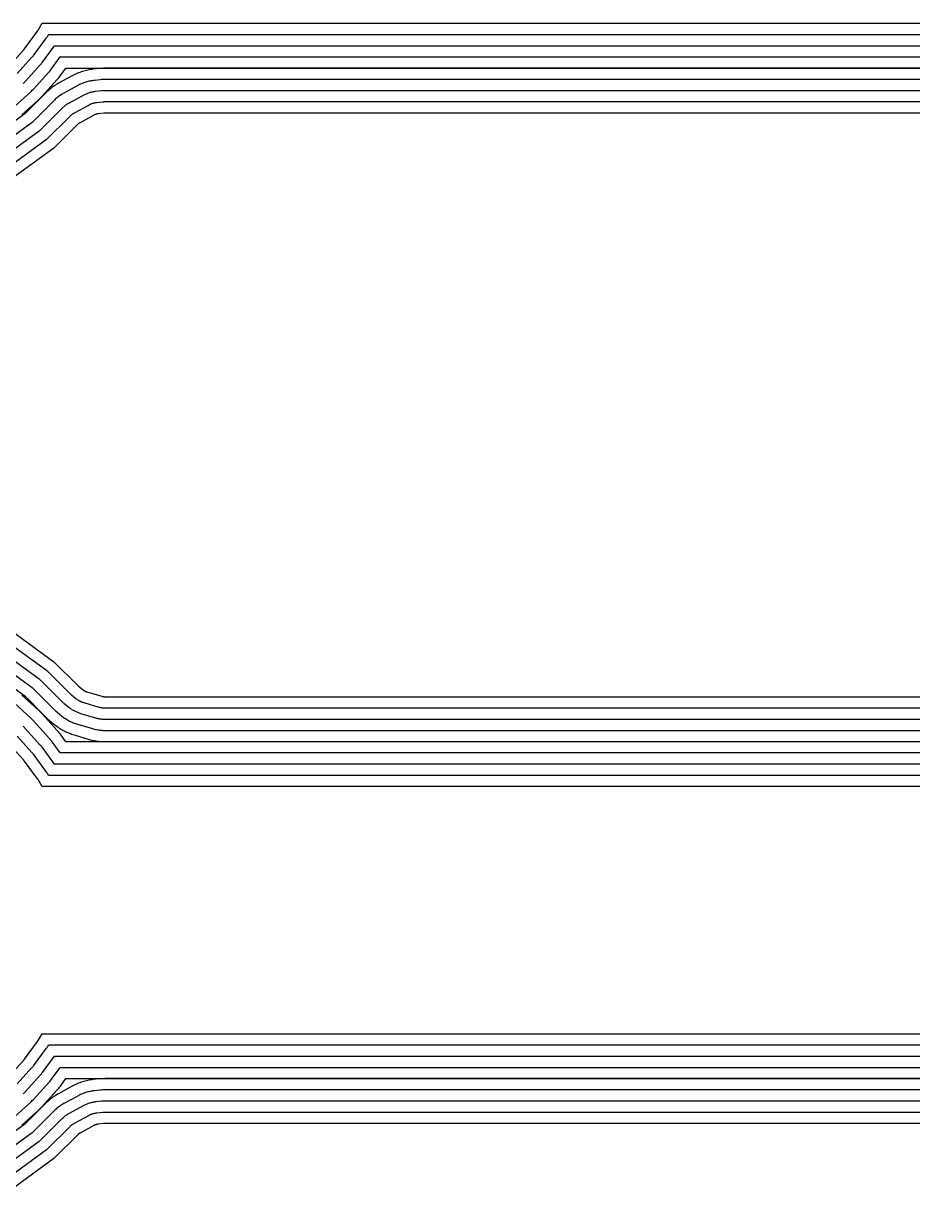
# Model space of a CAD drawing. Header units: metres. Extents: x 1.9 to 53.8, y 3.3 to 25.9.
# Drawn here: x 21.76 to 25.72, y 14.71 to 19.9 of the extents above; entities that cross this region are included whole.
import ezdxf

# ---------------------------------------------------------------- set-up
doc = ezdxf.new("R2010")
doc.units = ezdxf.units.M

msp = doc.modelspace()

# ---------------------------------------------------------------- linework, layer by layer
for points in [[(21.6942, 19.7093), (21.7601, 19.782), (21.7609, 19.7829), (21.7617, 19.7839), (21.7624, 19.7848), (21.7632, 19.7858), (21.8216, 19.8646), (21.8223, 19.8656), (21.823, 19.8667), (21.8237, 19.8677), (21.8244, 19.8687), (21.843, 19.8997), (26.557, 19.8997)], [(21.7312, 19.6757), (21.7971, 19.7485), (21.7987, 19.7503), (21.8003, 19.7522), (21.8018, 19.7541), (21.8033, 19.756), (21.8618, 19.8349), (21.8632, 19.8368), (21.8646, 19.8389), (21.866, 19.8409), (21.8672, 19.843), (21.8713, 19.8497), (26.5287, 19.8497)], [(21.7578, 19.6318), (21.7605, 19.6343), (21.7632, 19.6368), (21.7657, 19.6395), (21.7682, 19.6422), (21.8342, 19.7149), (21.8366, 19.7176), (21.839, 19.7204), (21.8413, 19.7233), (21.8435, 19.7263), (21.898, 19.7997), (26.502, 19.7997)], [(21.7187, 19.5288), (21.7914, 19.5947), (21.795, 19.598), (21.7985, 19.6015), (21.802, 19.605), (21.8053, 19.6086), (21.8712, 19.6813), (21.8745, 19.685), (21.8776, 19.6887), (21.8807, 19.6926), (21.8837, 19.6965), (21.9232, 19.7497), (26.4768, 19.7497)], [(26.2771, 19.6995), (22.1229, 19.6995), (22.1162, 19.6994), (22.1095, 19.6991), (22.1028, 19.6987), (22.0962, 19.6981), (22.0698, 19.6952), (22.0637, 19.6945), (22.0576, 19.6936), (22.0516, 19.6926), (22.0456, 19.6914), (22.0396, 19.6901), (22.0336, 19.6886), (22.0277, 19.687), (22.0218, 19.6852), (22.016, 19.6833), (22.0102, 19.6813), (22.0045, 19.6791), (21.9988, 19.6768), (21.9932, 19.6743), (21.9876, 19.6717), (21.9821, 19.669), (21.9767, 19.6661), (21.9154, 19.6326), (21.9102, 19.6297), (21.9051, 19.6267), (21.9, 19.6235), (21.8951, 19.6202), (21.8902, 19.6168), (21.8854, 19.6133), (21.8807, 19.6097), (21.876, 19.606), (21.8715, 19.6021), (21.867, 19.5982), (21.8627, 19.5941), (21.8584, 19.59), (21.7646, 19.4962), (21.6054, 19.3805)], [(21.7523, 19.4918), (21.825, 19.5577), (21.8295, 19.5618), (21.8339, 19.5661), (21.8382, 19.5705), (21.8423, 19.575), (21.9082, 19.6477), (21.9123, 19.6523), (21.9163, 19.657), (21.9201, 19.6618), (21.9238, 19.6667), (21.9483, 19.6997), (26.4517, 19.6997)], [(26.2771, 19.6495), (22.1229, 19.6495), (22.1175, 19.6494), (22.1122, 19.6492), (22.1068, 19.6489), (22.1015, 19.6484), (22.0752, 19.6455), (22.0703, 19.6449), (22.0654, 19.6442), (22.0606, 19.6434), (22.0558, 19.6425), (22.051, 19.6414), (22.0462, 19.6402), (22.0415, 19.6389), (22.0368, 19.6375), (22.0321, 19.636), (22.0275, 19.6344), (22.0229, 19.6326), (22.0183, 19.6308), (22.0139, 19.6288), (22.0094, 19.6267), (22.005, 19.6245), (22.0007, 19.6222), (21.9394, 19.5887), (21.9352, 19.5864), (21.9311, 19.584), (21.9271, 19.5814), (21.9231, 19.5788), (21.9192, 19.5761), (21.9154, 19.5733), (21.9116, 19.5704), (21.9079, 19.5674), (21.9042, 19.5643), (21.9007, 19.5612), (21.8972, 19.5579), (21.8938, 19.5546), (21.7972, 19.458), (21.6316, 19.3377)], [(26.2771, 19.5995), (22.1229, 19.5995), (22.1189, 19.5994), (22.1149, 19.5993), (22.1109, 19.599), (22.1069, 19.5986), (22.0805, 19.5958), (22.0768, 19.5954), (22.0732, 19.5948), (22.0696, 19.5942), (22.066, 19.5935), (22.0624, 19.5927), (22.0588, 19.5918), (22.0552, 19.5909), (22.0517, 19.5898), (22.0482, 19.5887), (22.0447, 19.5874), (22.0413, 19.5861), (22.0379, 19.5847), (22.0345, 19.5832), (22.0312, 19.5817), (22.0279, 19.58), (22.0246, 19.5783), (21.9633, 19.5448), (21.9602, 19.5431), (21.9571, 19.5413), (21.9541, 19.5394), (21.9511, 19.5374), (21.9482, 19.5354), (21.9453, 19.5333), (21.9425, 19.5311), (21.9397, 19.5288), (21.937, 19.5265), (21.9343, 19.5242), (21.9317, 19.5217), (21.9291, 19.5192), (21.8298, 19.4199), (21.6578, 19.2949)], [(26.2771, 19.5495), (22.1229, 19.5495), (22.1202, 19.5495), (22.1175, 19.5494), (22.1149, 19.5492), (22.1122, 19.5489), (22.0858, 19.5461), (22.0834, 19.5458), (22.081, 19.5454), (22.0786, 19.545), (22.0761, 19.5446), (22.0738, 19.544), (22.0714, 19.5434), (22.069, 19.5428), (22.0666, 19.5421), (22.0643, 19.5413), (22.062, 19.5405), (22.0597, 19.5396), (22.0574, 19.5387), (22.0552, 19.5377), (22.053, 19.5367), (22.0508, 19.5356), (22.0486, 19.5344), (21.9873, 19.5009), (21.9852, 19.4998), (21.9832, 19.4986), (21.9811, 19.4973), (21.9792, 19.496), (21.9772, 19.4946), (21.9753, 19.4932), (21.9734, 19.4918), (21.9715, 19.4903), (21.9697, 19.4888), (21.9679, 19.4872), (21.9662, 19.4856), (21.9645, 19.4839), (21.8624, 19.3818), (21.684, 19.2522)], [(26.2771, 19.4995), (22.1229, 19.4995), (22.1216, 19.4995), (22.1202, 19.4994), (22.1189, 19.4993), (22.1175, 19.4992), (22.0912, 19.4964), (22.09, 19.4962), (22.0888, 19.4961), (22.0875, 19.4959), (22.0863, 19.4956), (22.0851, 19.4954), (22.0839, 19.4951), (22.0828, 19.4947), (22.0816, 19.4944), (22.0804, 19.494), (22.0793, 19.4936), (22.0781, 19.4932), (22.077, 19.4927), (22.0759, 19.4922), (22.0748, 19.4917), (22.0737, 19.4911), (22.0726, 19.4905), (22.0112, 19.4571), (22.0102, 19.4565), (22.0092, 19.4559), (22.0082, 19.4552), (22.0072, 19.4546), (22.0062, 19.4539), (22.0052, 19.4532), (22.0043, 19.4525), (22.0034, 19.4517), (22.0025, 19.451), (22.0016, 19.4502), (22.0007, 19.4494), (21.9999, 19.4485), (21.8949, 19.3436), (21.7102, 19.2094)], [(21.7102, 17.1906), (21.8949, 17.0564), (21.9999, 16.9515), (22.0008, 16.9505), (22.0018, 16.9496), (22.0028, 16.9487), (22.0038, 16.9479), (22.0245, 16.9313), (22.0254, 16.9305), (22.0264, 16.9298), (22.0274, 16.9291), (22.0284, 16.9284), (22.0295, 16.9277), (22.0305, 16.9271), (22.0316, 16.9265), (22.0327, 16.9259), (22.0338, 16.9253), (22.0349, 16.9248), (22.036, 16.9243), (22.0371, 16.9238), (22.0383, 16.9234), (22.0394, 16.923), (22.0406, 16.9226), (22.0418, 16.9222), (22.1088, 16.9025), (22.1099, 16.9022), (22.1111, 16.9019), (22.1123, 16.9016), (22.1134, 16.9014), (22.1146, 16.9012), (22.1158, 16.901), (22.117, 16.9009), (22.1181, 16.9007), (22.1193, 16.9006), (22.1205, 16.9006), (22.1217, 16.9005), (22.1229, 16.9005), (26.2771, 16.9005)], [(21.684, 17.1478), (21.8624, 17.0182), (21.9645, 16.9161), (21.9664, 16.9142), (21.9684, 16.9124), (21.9704, 16.9107), (21.9725, 16.909), (21.9931, 16.8923), (21.995, 16.8908), (21.997, 16.8893), (21.999, 16.8879), (22.001, 16.8865), (22.0031, 16.8852), (22.0052, 16.884), (22.0073, 16.8827), (22.0095, 16.8816), (22.0117, 16.8805), (22.0139, 16.8794), (22.0161, 16.8784), (22.0184, 16.8775), (22.0207, 16.8766), (22.023, 16.8757), (22.0253, 16.875), (22.0277, 16.8742), (22.0947, 16.8546), (22.097, 16.8539), (22.0993, 16.8533), (22.1016, 16.8528), (22.104, 16.8523), (22.1063, 16.8519), (22.1087, 16.8515), (22.111, 16.8512), (22.1134, 16.851), (22.1158, 16.8508), (22.1181, 16.8506), (22.1205, 16.8505), (22.1229, 16.8505), (26.2771, 16.8505)], [(21.6578, 17.1051), (21.8298, 16.9801), (21.9291, 16.8808), (21.932, 16.878), (21.935, 16.8752), (21.938, 16.8726), (21.9411, 16.87), (21.9617, 16.8534), (21.9646, 16.8511), (21.9676, 16.8489), (21.9706, 16.8468), (21.9736, 16.8447), (21.9767, 16.8427), (21.9799, 16.8408), (21.9831, 16.839), (21.9863, 16.8373), (21.9896, 16.8356), (21.9929, 16.834), (21.9963, 16.8325), (21.9997, 16.8311), (22.0031, 16.8298), (22.0066, 16.8285), (22.0101, 16.8273), (22.0136, 16.8263), (22.0806, 16.8066), (22.0841, 16.8056), (22.0875, 16.8047), (22.091, 16.8039), (22.0945, 16.8032), (22.098, 16.8026), (22.1015, 16.802), (22.1051, 16.8016), (22.1086, 16.8012), (22.1122, 16.8009), (22.1158, 16.8007), (22.1193, 16.8005), (22.1229, 16.8005), (26.2771, 16.8005)], [(21.6316, 17.0623), (21.7972, 16.942), (21.8938, 16.8454), (21.8976, 16.8417), (21.9016, 16.838), (21.9056, 16.8345), (21.9097, 16.8311), (21.9304, 16.8145), (21.9342, 16.8114), (21.9382, 16.8085), (21.9422, 16.8056), (21.9462, 16.8029), (21.9504, 16.8003), (21.9546, 16.7977), (21.9588, 16.7953), (21.9631, 16.793), (21.9675, 16.7907), (21.972, 16.7886), (21.9764, 16.7866), (21.981, 16.7847), (21.9855, 16.783), (21.9902, 16.7813), (21.9948, 16.7797), (21.9995, 16.7783), (22.0665, 16.7586), (22.0711, 16.7573), (22.0757, 16.7561), (22.0804, 16.7551), (22.085, 16.7541), (22.0897, 16.7533), (22.0944, 16.7525), (22.0991, 16.7519), (22.1039, 16.7514), (22.1086, 16.751), (22.1134, 16.7507), (22.1181, 16.7506), (22.1229, 16.7505), (26.2771, 16.7505)], [(21.6054, 17.0195), (21.7646, 16.9038), (21.8584, 16.81), (21.8632, 16.8054), (21.8681, 16.8008), (21.8732, 16.7964), (21.8783, 16.7922), (21.899, 16.7755), (21.9038, 16.7717), (21.9087, 16.7681), (21.9137, 16.7645), (21.9188, 16.7611), (21.924, 16.7578), (21.9292, 16.7546), (21.9346, 16.7516), (21.94, 16.7487), (21.9454, 16.7459), (21.951, 16.7432), (21.9566, 16.7407), (21.9622, 16.7384), (21.968, 16.7361), (21.9737, 16.7341), (21.9795, 16.7321), (21.9854, 16.7303), (22.0525, 16.7106), (22.0582, 16.709), (22.0639, 16.7075), (22.0697, 16.7062), (22.0756, 16.705), (22.0814, 16.704), (22.0873, 16.703), (22.0932, 16.7023), (22.0991, 16.7016), (22.1051, 16.7011), (22.111, 16.7008), (22.1169, 16.7006), (22.1229, 16.7005), (26.2771, 16.7005)], [(21.9232, 16.6503), (21.8837, 16.7035), (21.8807, 16.7074), (21.8776, 16.7113), (21.8745, 16.715), (21.8712, 16.7187), (21.8053, 16.7914), (21.802, 16.795), (21.7985, 16.7985), (21.795, 16.802), (21.7914, 16.8053), (21.7187, 16.8712)], [(21.9483, 16.7003), (21.9238, 16.7333), (21.9201, 16.7382), (21.9163, 16.743), (21.9123, 16.7477), (21.9082, 16.7523), (21.8423, 16.825), (21.8382, 16.8295), (21.8339, 16.8339), (21.8295, 16.8382), (21.825, 16.8423), (21.7523, 16.9082)], [(21.898, 16.6003), (21.8435, 16.6737), (21.8413, 16.6767), (21.839, 16.6796), (21.8366, 16.6824), (21.8342, 16.6851), (21.7682, 16.7578), (21.7657, 16.7605), (21.7632, 16.7632), (21.7605, 16.7657), (21.7578, 16.7682)], [(21.8713, 16.5503), (21.8672, 16.557), (21.866, 16.5591), (21.8646, 16.5611), (21.8632, 16.5632), (21.8618, 16.5651), (21.8033, 16.644), (21.8018, 16.6459), (21.8003, 16.6478), (21.7987, 16.6497), (21.7971, 16.6515), (21.7312, 16.7243)], [(21.843, 16.5003), (21.8244, 16.5313), (21.8237, 16.5323), (21.823, 16.5333), (21.8223, 16.5344), (21.8216, 16.5354), (21.7632, 16.6142), (21.7624, 16.6152), (21.7617, 16.6161), (21.7609, 16.6171), (21.7601, 16.618), (21.6942, 16.6907)], [(26.4517, 16.7003), (21.9483, 16.7003)], [(26.4768, 16.6503), (21.9232, 16.6503)], [(26.502, 16.6003), (21.898, 16.6003)], [(26.5287, 16.5503), (21.8713, 16.5503)], [(26.557, 16.5003), (21.843, 16.5003)], [(21.6942, 15.2093), (21.7601, 15.282), (21.7609, 15.2829), (21.7617, 15.2839), (21.7624, 15.2848), (21.7632, 15.2858), (21.8216, 15.3646), (21.8223, 15.3656), (21.823, 15.3667), (21.8237, 15.3677), (21.8244, 15.3687), (21.843, 15.3997), (26.557, 15.3997)], [(21.7312, 15.1757), (21.7971, 15.2485), (21.7987, 15.2503), (21.8003, 15.2522), (21.8018, 15.2541), (21.8033, 15.256), (21.8618, 15.3349), (21.8632, 15.3368), (21.8646, 15.3389), (21.866, 15.3409), (21.8672, 15.343), (21.8713, 15.3497), (26.5287, 15.3497)], [(21.7578, 15.1318), (21.7605, 15.1343), (21.7632, 15.1368), (21.7657, 15.1395), (21.7682, 15.1422), (21.8342, 15.2149), (21.8366, 15.2176), (21.839, 15.2204), (21.8413, 15.2233), (21.8435, 15.2263), (21.898, 15.2997), (26.502, 15.2997)], [(21.7187, 15.0288), (21.7914, 15.0947), (21.795, 15.098), (21.7985, 15.1015), (21.802, 15.105), (21.8053, 15.1086), (21.8712, 15.1813), (21.8745, 15.185), (21.8776, 15.1887), (21.8807, 15.1926), (21.8837, 15.1965), (21.9232, 15.2497), (26.4768, 15.2497)], [(26.2771, 15.1995), (22.1229, 15.1995), (22.1162, 15.1994), (22.1095, 15.1991), (22.1028, 15.1987), (22.0962, 15.1981), (22.0698, 15.1952), (22.0637, 15.1945), (22.0576, 15.1936), (22.0516, 15.1926), (22.0456, 15.1914), (22.0396, 15.1901), (22.0336, 15.1886), (22.0277, 15.187), (22.0218, 15.1852), (22.016, 15.1833), (22.0102, 15.1813), (22.0045, 15.1791), (21.9988, 15.1768), (21.9932, 15.1743), (21.9876, 15.1717), (21.9821, 15.169), (21.9767, 15.1661), (21.9154, 15.1326), (21.9102, 15.1297), (21.9051, 15.1267), (21.9, 15.1235), (21.8951, 15.1202), (21.8902, 15.1168), (21.8854, 15.1133), (21.8807, 15.1097), (21.876, 15.106), (21.8715, 15.1021), (21.867, 15.0982), (21.8627, 15.0941), (21.8584, 15.09), (21.7646, 14.9962), (21.6054, 14.8805)], [(21.7523, 14.9918), (21.825, 15.0577), (21.8295, 15.0618), (21.8339, 15.0661), (21.8382, 15.0705), (21.8423, 15.075), (21.9082, 15.1477), (21.9123, 15.1523), (21.9163, 15.157), (21.9201, 15.1618), (21.9238, 15.1667), (21.9483, 15.1997), (26.4517, 15.1997)], [(26.2771, 15.1495), (22.1229, 15.1495), (22.1175, 15.1494), (22.1122, 15.1492), (22.1068, 15.1489), (22.1015, 15.1484), (22.0752, 15.1455), (22.0703, 15.1449), (22.0654, 15.1442), (22.0606, 15.1434), (22.0558, 15.1425), (22.051, 15.1414), (22.0462, 15.1402), (22.0415, 15.1389), (22.0368, 15.1375), (22.0321, 15.136), (22.0275, 15.1344), (22.0229, 15.1326), (22.0183, 15.1308), (22.0139, 15.1288), (22.0094, 15.1267), (22.005, 15.1245), (22.0007, 15.1222), (21.9394, 15.0887), (21.9352, 15.0864), (21.9311, 15.084), (21.9271, 15.0814), (21.9231, 15.0788), (21.9192, 15.0761), (21.9154, 15.0733), (21.9116, 15.0704), (21.9079, 15.0674), (21.9042, 15.0643), (21.9007, 15.0612), (21.8972, 15.0579), (21.8938, 15.0546), (21.7972, 14.958), (21.6316, 14.8377)], [(26.2771, 15.0995), (22.1229, 15.0995), (22.1189, 15.0994), (22.1149, 15.0993), (22.1109, 15.099), (22.1069, 15.0986), (22.0805, 15.0958), (22.0768, 15.0954), (22.0732, 15.0948), (22.0696, 15.0942), (22.066, 15.0935), (22.0624, 15.0927), (22.0588, 15.0918), (22.0552, 15.0909), (22.0517, 15.0898), (22.0482, 15.0887), (22.0447, 15.0874), (22.0413, 15.0861), (22.0379, 15.0847), (22.0345, 15.0832), (22.0312, 15.0817), (22.0279, 15.08), (22.0246, 15.0783), (21.9633, 15.0448), (21.9602, 15.0431), (21.9571, 15.0413), (21.9541, 15.0394), (21.9511, 15.0374), (21.9482, 15.0354), (21.9453, 15.0333), (21.9425, 15.0311), (21.9397, 15.0288), (21.937, 15.0265), (21.9343, 15.0242), (21.9317, 15.0217), (21.9291, 15.0192), (21.8298, 14.9199), (21.6578, 14.7949)], [(26.2771, 15.0495), (22.1229, 15.0495), (22.1202, 15.0495), (22.1175, 15.0494), (22.1149, 15.0492), (22.1122, 15.0489), (22.0858, 15.0461), (22.0834, 15.0458), (22.081, 15.0454), (22.0786, 15.045), (22.0761, 15.0446), (22.0738, 15.044), (22.0714, 15.0434), (22.069, 15.0428), (22.0666, 15.0421), (22.0643, 15.0413), (22.062, 15.0405), (22.0597, 15.0396), (22.0574, 15.0387), (22.0552, 15.0377), (22.053, 15.0367), (22.0508, 15.0356), (22.0486, 15.0344), (21.9873, 15.0009), (21.9852, 14.9998), (21.9832, 14.9986), (21.9811, 14.9973), (21.9792, 14.996), (21.9772, 14.9946), (21.9753, 14.9932), (21.9734, 14.9918), (21.9715, 14.9903), (21.9697, 14.9888), (21.9679, 14.9872), (21.9662, 14.9856), (21.9645, 14.9839), (21.8624, 14.8818), (21.684, 14.7522)], [(26.2771, 14.9995), (22.1229, 14.9995), (22.1216, 14.9995), (22.1202, 14.9994), (22.1189, 14.9993), (22.1175, 14.9992), (22.0912, 14.9964), (22.09, 14.9962), (22.0888, 14.9961), (22.0875, 14.9959), (22.0863, 14.9956), (22.0851, 14.9954), (22.0839, 14.9951), (22.0828, 14.9947), (22.0816, 14.9944), (22.0804, 14.994), (22.0793, 14.9936), (22.0781, 14.9932), (22.077, 14.9927), (22.0759, 14.9922), (22.0748, 14.9917), (22.0737, 14.9911), (22.0726, 14.9905), (22.0112, 14.9571), (22.0102, 14.9565), (22.0092, 14.9559), (22.0082, 14.9552), (22.0072, 14.9546), (22.0062, 14.9539), (22.0052, 14.9532), (22.0043, 14.9525), (22.0034, 14.9517), (22.0025, 14.951), (22.0016, 14.9502), (22.0007, 14.9494), (21.9999, 14.9485), (21.8949, 14.8436), (21.7102, 14.7094)]]:
    msp.add_lwpolyline(points)

doc.saveas('drawing.dxf')
